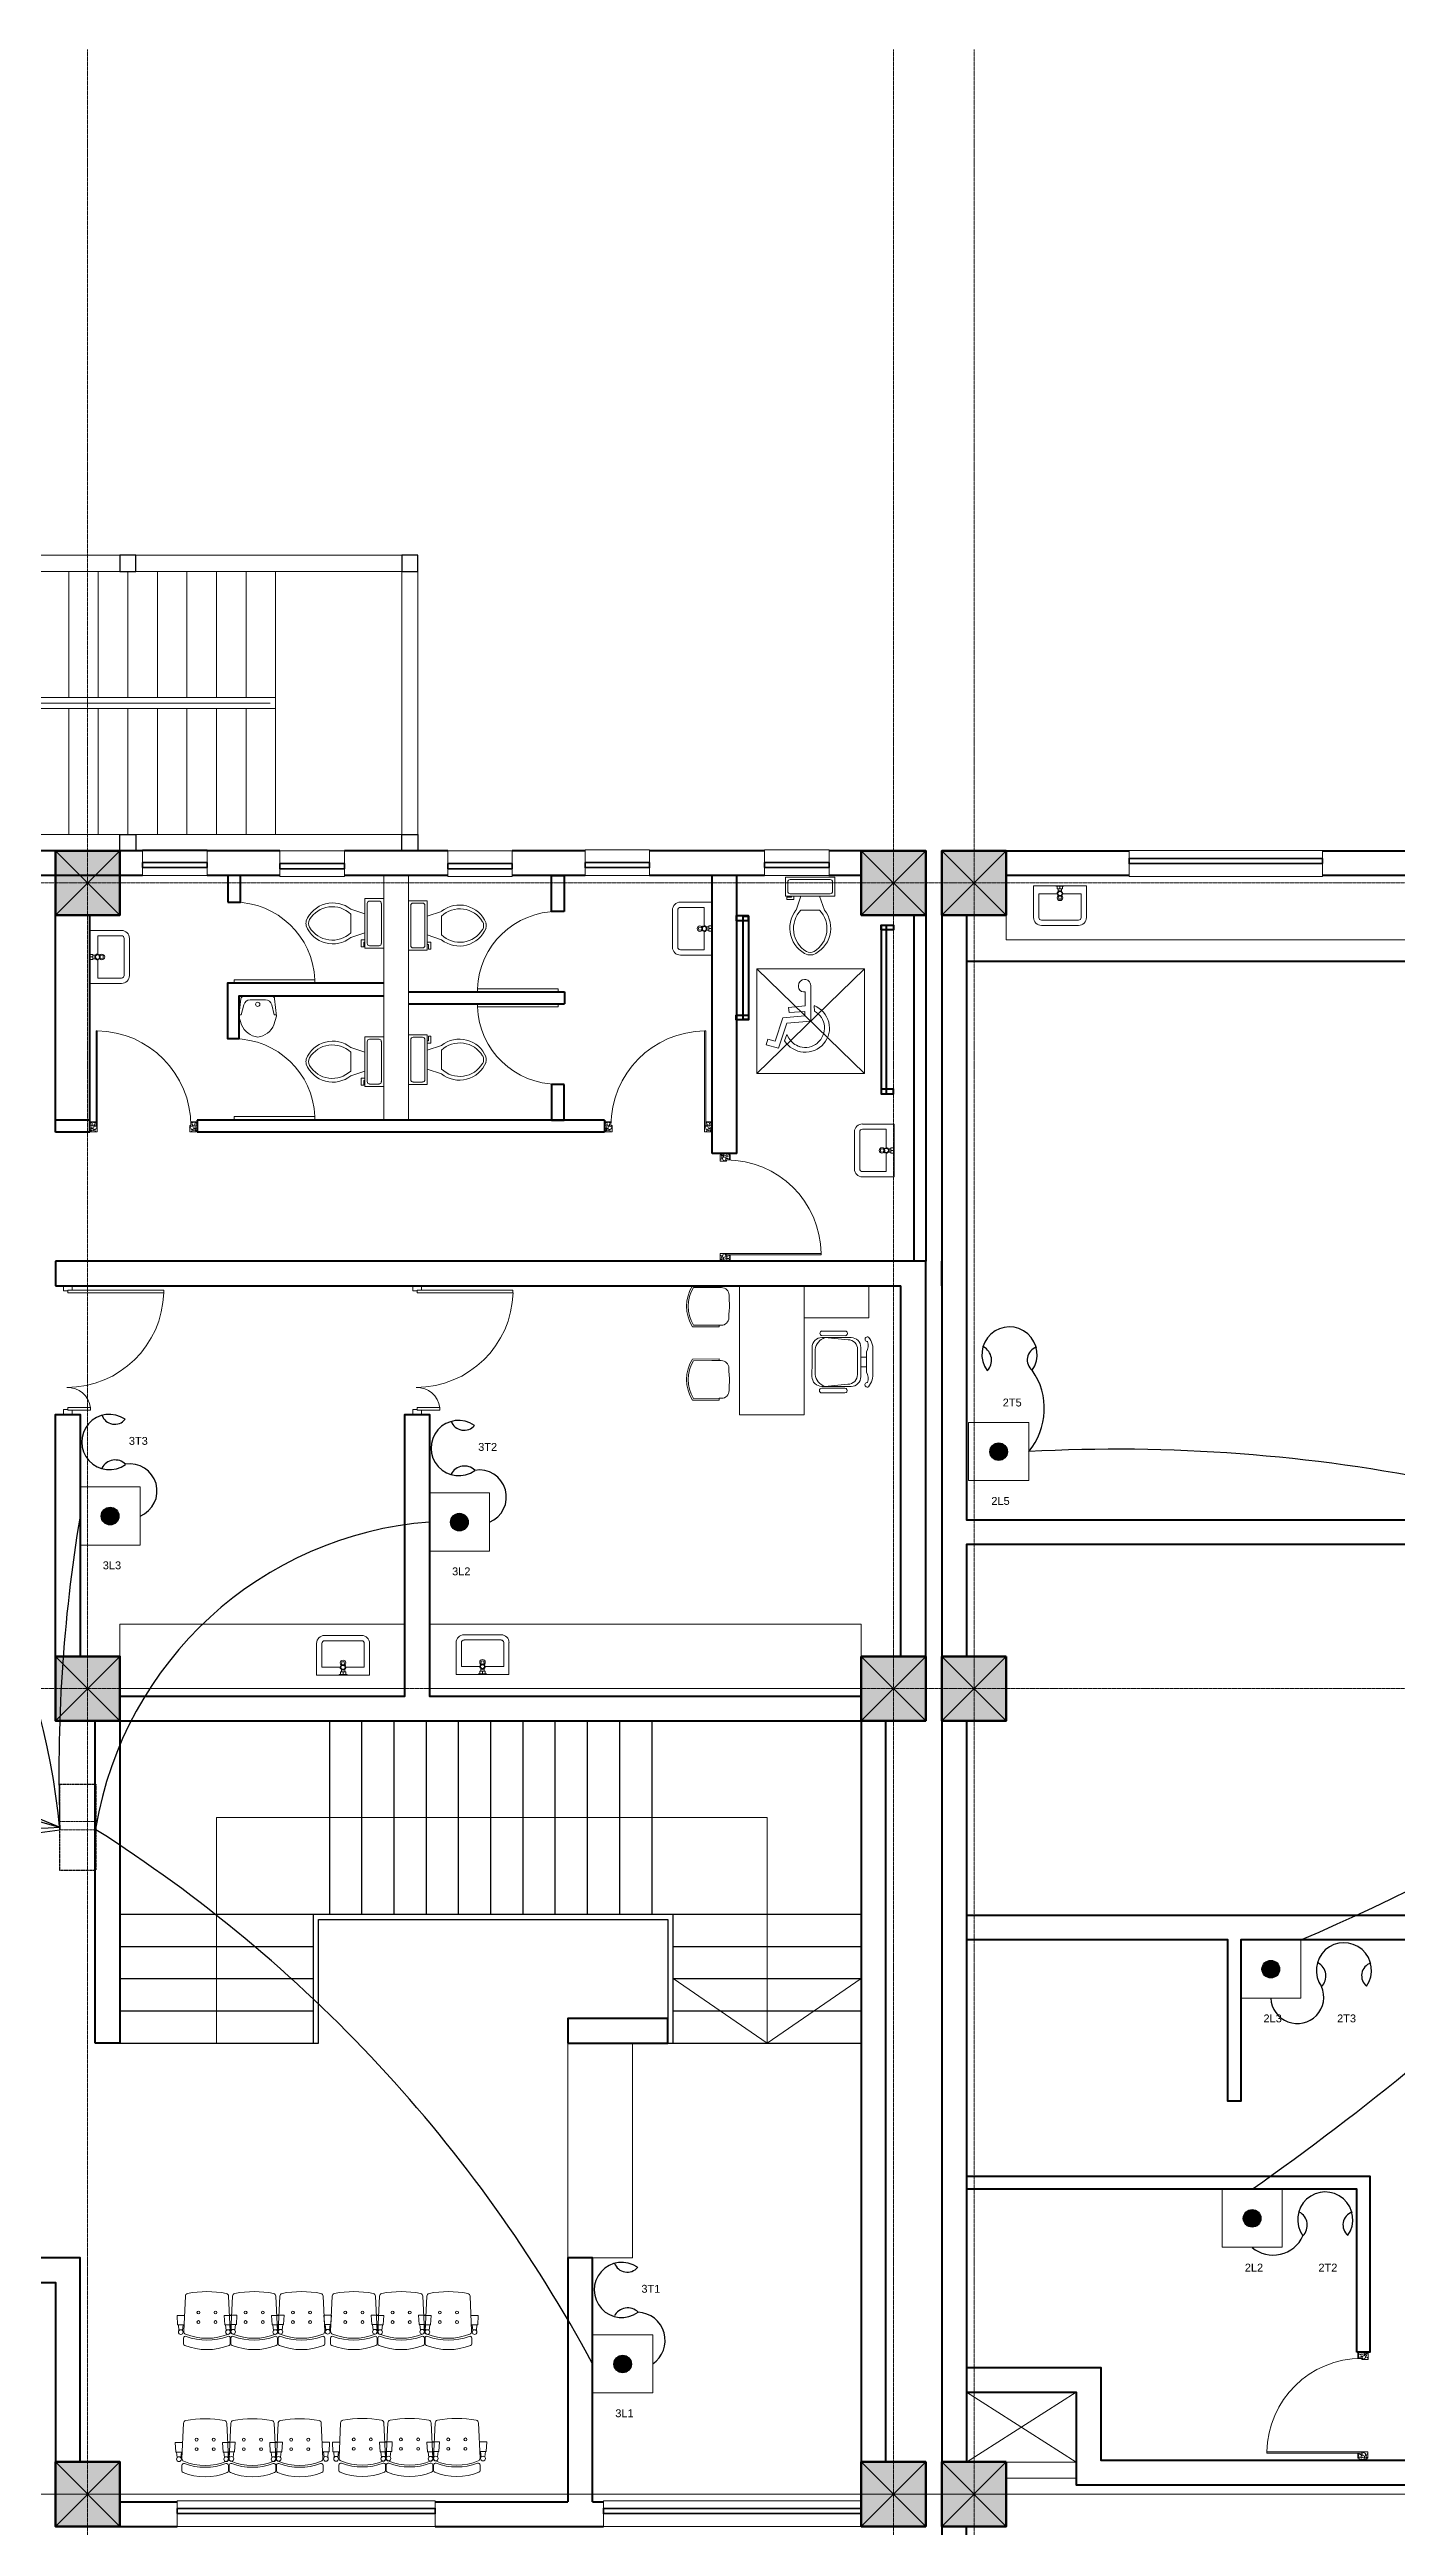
# Model space of a CAD drawing. Header units: millimetres. Extents: x 2399484 to 3337895, y 3598750 to 3969149.
# Drawn here: x 2452107 to 2464642, y 3754209 to 3777267 of the extents above; entities that cross this region are included whole.
import ezdxf

# ---------------------------------------------------------------- set-up
doc = ezdxf.new("R2010")
doc.units = ezdxf.units.MM
doc.header["$MEASUREMENT"] = 0
doc.linetypes.add('CENTER', pattern=[2, 1.25, -0.25, 0.25, -0.25])
doc.linetypes.add('DASHED', pattern=[0.75, 0.5, -0.25])
for name, color, linetype, lineweight in [('0newfurnture', 30, 'Continuous', 15), ('centreline', 52, 'CENTER', 5), ('Column-0.5', 14, 'Continuous', 50), ('Dimension- 0.15', 114, 'Continuous', 15), ('Dimension-137.5', 86, 'Continuous', 13), ('door', 41, 'Continuous', 5), ('Door Opening-0.09', 253, 'Continuous', 9), ('elect text', 2, 'Continuous', 50), ('Frame-0.3', 24, 'Continuous', 30), ('furniture', 34, 'Continuous', 15), ('Furniture Hospital-0.09', 44, 'Continuous', 9), ('Hatch', 9, 'Continuous', 9), ('hidden lines', 205, 'DASHED', 5), ('LAN', 60, 'Continuous', 25), ('Metal  workt-0.2', 13, 'Continuous', 20), ('Sill Level', 140, 'Continuous', 20), ('stairs', 6, 'Continuous', 25), ('T-Fixture-0.09', 255, 'Continuous', 9), ('Telephone points', 53, 'Continuous', 15), ('WALL 0.2', 7, 'Continuous', 20), ('wall 0.4', 7, 'Continuous', 40), ('WINDOW', 152, 'Continuous', 30), ('Windows Plan', 152, 'Continuous', 35)]:
    doc.layers.add(name, color=color, linetype=linetype, lineweight=lineweight)
doc.layers.add('LAN Switch', color=110, linetype='CENTER')
doc.styles.get("Standard").update_dxf_attribs({"font": 'arial.ttf'})

# ---------------------------------------------------------------- blocks, each defined once
blk = doc.blocks.new('BANCAS')
at = {"layer": 'Furniture Hospital-0.09'}
for p, q in [((-0.236, -0.247), (-0.314, -0.247)), ((-0.309, -0.347), (-0.314, -0.247)), ((0.314, -0.25), (0.236, -0.25)), ((0.309, -0.35), (0.314, -0.25)), ((-0.241, -0.347), (-0.309, -0.347)), ((-0.294, -0.405), (-0.3, -0.347)), ((-0.256, -0.405), (-0.25, -0.347)), ((0.309, -0.35), (0.241, -0.35)), ((0.256, -0.409), (0.25, -0.35)), ((0.294, -0.409), (0.3, -0.35))]:
    blk.add_line(p, q, dxfattribs=at)
blk.add_lwpolyline([(0.227, -0.048, 0.346546), (0.203, -0.019, 0.095695), (-0.203, -0.019, 0.346546), (-0.227, -0.048), (-0.244, -0.417, 0.318973), (-0.225, -0.447, 0.193005), (0.225, -0.447, 0.318973), (0.244, -0.417)], format="xyb", close=True, dxfattribs=at)
blk.add_lwpolyline([(-0.245, -0.522), (-0.245, -0.489, -0.522832), (-0.218, -0.471, 0.18), (0.218, -0.471, -0.522832), (0.245, -0.489), (0.245, -0.547, -0.306573), (0.232, -0.565, -0.192782), (-0.232, -0.565, -0.306573), (-0.245, -0.547), (-0.245, -0.504)], format="xyb", dxfattribs=at)
for centre, radius in [((-0.09, -0.22), 0.015), ((0.09, -0.22), 0.015), ((-0.275, -0.422), 0.025), ((-0.09, -0.32), 0.015), ((0.09, -0.32), 0.015), ((0.275, -0.425), 0.025)]:
    blk.add_circle(centre, radius, dxfattribs=at)
blk = doc.blocks.new('A$C72AE6952')
at = {"ltscale": 20, "xscale": 800, "yscale": 800, "zscale": 800, "row_count": 1, "column_count": 3, "row_spacing": 0, "column_spacing": 440.0000000000001}
blk.add_blockref('BANCAS', (-440, 0), dxfattribs=at)
blk = doc.blocks.new('d1')
at = {"layer": 'door'}
for p, q in [((2442.75, 10745.72), (2408.32, 10745.72)), ((2442.75, 10746.15), (2408.33, 10746.15)), ((2408.33, 10746.15), (2408.33, 10745.72))]:
    blk.add_line(p, q, dxfattribs=at)
at = {"layer": 'door', "ltscale": 80}
for points in [[(2445, 10779.7), (2445, 10781.99), (2444.56, 10781.99), (2444.56, 10782.43), (2441.8, 10782.43), (2441.8, 10781.99), (2441.36, 10781.99), (2441.36, 10780.14), (2442.75, 10780.14), (2442.75, 10779.7)], [(2445, 10746.15), (2445, 10743.87), (2444.56, 10743.87), (2444.56, 10743.43), (2441.8, 10743.43), (2441.8, 10743.87), (2441.36, 10743.87), (2441.36, 10745.72), (2442.75, 10745.72), (2442.75, 10746.15)]]:
    blk.add_lwpolyline(points, close=True, dxfattribs=at)
at = {"layer": 'Door Opening-0.09', "ltscale": 80}
blk.add_arc((2442.75, 10745.72), 34.42, 90, 179.27403, dxfattribs=at)
at = {"layer": 'hidden lines'}
for centre, radius, start, end in [((2445.01, 10781.68), 2.48, 162.46714, 233.24176), ((2445.46, 10782.07), 1.81, 168.64751, 255.23191), ((2441.64, 10791.37), 9.82, 268.39858, 287.31577), ((2441.38, 10784.76), 4.22, 269.78991, 318.96751), ((2444.33, 10781.34), 2.81, 166.46517, 205.18019), ((2441.57, 10782.05), 3, 308.46813, 358.9527), ((2441.64, 10734.49), 9.82, 72.68423, 91.60142), ((2441.38, 10741.1), 4.22, 41.03249, 90.21009), ((2444.33, 10744.52), 2.81, 154.81981, 193.53483), ((2445.01, 10744.18), 2.48, 126.75824, 197.53286), ((2441.57, 10743.81), 3, 1.0473, 51.53187), ((2445.46, 10743.79), 1.81, 104.76809, 191.35249)]:
    blk.add_arc(centre, radius, start, end, dxfattribs=at)
blk = doc.blocks.new('sems')
at = {"layer": 'Dimension- 0.15', "ltscale": 5}
h = blk.add_hatch(dxfattribs=at)
h.set_pattern_fill('ANSI31', color=256, scale=25.555556)
h.set_pattern_definition([(45, (55035.0093, 4945698.8337), (-2.258813329, 2.258813329), [])])
h.paths.add_polyline_path([(2173550, 4150430), (2173550, 4150489), (2173491, 4150489, 0.414214)])
h.paths.add_polyline_path([(2173550, 4150430, 0.414214), (2173609, 4150489), (2173550, 4150489)])
h.paths.add_polyline_path([(2173550, 4150489), (2173609, 4150489, 0.414214), (2173550, 4150548)])
h.paths.add_polyline_path([(2173491, 4150489), (2173550, 4150489), (2173550, 4150548, 0.414214)])
for p, q in [((2174664, 4150546), (2174664, 4150431)), ((2174894, 4150489), (2174664, 4150546)), ((2174664, 4150431), (2174894, 4150489))]:
    blk.add_line(p, q, dxfattribs=at)
blk.add_lwpolyline([(2174664, 4150489), (2173550, 4150489)], dxfattribs=at)
blk.add_circle((2173550, 4150489), 59.1, dxfattribs=at)
blk.add_solid([(2174664, 4150546), (2174894, 4150489), (2174664, 4150431)], dxfattribs=at)
at = {"layer": 'Dimension-137.5', "ltscale": 5}
blk.add_line((2174664, 4150489), (2174894, 4150489), dxfattribs=at)
at = {"layer": 'Frame-0.3'}
for points in [[(2174450, 4151281), (2174450, 4151131), (2174600, 4151131), (2174600, 4151281)], [(2177075, 4151281), (2177075, 4151131), (2177225, 4151131), (2177225, 4151281)], [(2179700, 4151281), (2179700, 4151131), (2179850, 4151131), (2179850, 4151281)], [(2174450, 4148681), (2174450, 4148531), (2174600, 4148531), (2174600, 4148681)], [(2177075, 4148531), (2177075, 4148681), (2177225, 4148681), (2177225, 4148531)], [(2179700, 4148531), (2179700, 4148681), (2179850, 4148681), (2179850, 4148531)]]:
    blk.add_lwpolyline(points, close=True, dxfattribs=at)
at = {"layer": 'Metal  workt-0.2', "ltscale": 5}
for p, q in [((2174600, 4151281), (2179700, 4151281)), ((2175775, 4151131), (2175775, 4149956)), ((2176050, 4151131), (2176050, 4149956)), ((2176325, 4151131), (2176325, 4149956)), ((2176600, 4151131), (2176600, 4149956)), ((2176875, 4151131), (2176875, 4149956)), ((2177150, 4151131), (2177150, 4149956)), ((2177425, 4151131), (2177425, 4149956)), ((2177700, 4151131), (2177700, 4149956)), ((2177975, 4151131), (2177975, 4149956)), ((2178250, 4151131), (2178250, 4149956)), ((2178525, 4151131), (2178525, 4149956)), ((2179700, 4148681), (2179700, 4151131)), ((2175775, 4149856), (2175775, 4148681)), ((2176050, 4149856), (2176050, 4148681)), ((2176325, 4149856), (2176325, 4148681)), ((2176600, 4149856), (2176600, 4148681)), ((2176875, 4149856), (2176875, 4148681)), ((2177150, 4149856), (2177150, 4148681)), ((2177425, 4149856), (2177425, 4148681)), ((2177700, 4149856), (2177700, 4148681)), ((2177975, 4149856), (2177975, 4148681)), ((2178250, 4149856), (2178250, 4148681)), ((2178525, 4149856), (2178525, 4148681)), ((2175775, 4148531), (2174600, 4148531))]:
    blk.add_line(p, q, dxfattribs=at)
at = {"layer": 'Metal  workt-0.2'}
for points in [[(2177075, 4148531), (2179850, 4148531), (2179850, 4151131), (2174450, 4151131), (2174450, 4148531), (2174600, 4148531)], [(2179700, 4151131), (2174600, 4151131)], [(2174450, 4149851), (2173550, 4149847)], [(2179700, 4148681), (2175775, 4148681), (2175775, 4148531), (2176745, 4148531)]]:
    blk.add_lwpolyline(points, dxfattribs=at)
for points in [[(2175775, 4149956), (2175775, 4149856), (2178525, 4149856), (2178525, 4149956)], [(2175825, 4149906), (2175825, 4149906), (2178475, 4149906), (2178475, 4149906)]]:
    blk.add_lwpolyline(points, close=True, dxfattribs=at)
at = {"layer": 'stairs', "ltscale": 5}
for p, q in [((2174450, 4151281), (2174450, 4148531)), ((2173850, 4151131), (2173850, 4149848)), ((2174150, 4151131), (2174150, 4149849))]:
    blk.add_line(p, q, dxfattribs=at)
for points in [[(2173550, 4149847), (2173550, 4151131)], [(2174450, 4151131), (2173550, 4151131)]]:
    blk.add_lwpolyline(points, dxfattribs=at)
blk = doc.blocks.new("door 5'")
at = {"layer": 'door', "ltscale": 1000}
for points in [[(2177525, 4317078), (2177525, 4317062), (2177516, 4317062), (2177516, 4317020), (2177473, 4317020), (2177474, 4317105)], [(2177525, 4317062), (2177525, 4317105), (2177474, 4317105), (2177473, 4317020)], [(2177473, 4317020), (2177516, 4317020)], [(2177474, 4317105), (2177516, 4317105)], [(2178697, 4316120), (2178697, 4317060), (2178671, 4317060), (2178671, 4316120), (2178697, 4316120)], [(2178689, 4317076), (2178689, 4317060), (2178697, 4317060), (2178697, 4317018), (2178740, 4317018), (2178740, 4317104)], [(2178689, 4317060), (2178689, 4317104), (2178740, 4317104), (2178740, 4317018)], [(2178740, 4317018), (2178697, 4317018)]]:
    blk.add_lwpolyline(points, dxfattribs=at)
blk.add_lwpolyline([(2177516, 4316839), (2177516, 4317062), (2177543, 4317062), (2177543, 4316839)], close=True, dxfattribs=at)
at = {"layer": 'Door Opening-0.09', "ltscale": 1000}
for centre, radius, start, end in [((2177516, 4317062), 224, 276.6944, 2.344), ((2178697, 4317076), 957, 180.3416, 268.4244)]:
    blk.add_arc(centre, radius, start, end, dxfattribs=at)
at = {"layer": 'WINDOW', "ltscale": 5}
blk.add_line((2177474, 4317104), (2177474, 4317104), dxfattribs=at)
blk = doc.blocks.new('2ft column')
at = {"layer": 'Hatch', "ltscale": 5}
h = blk.add_hatch(color=256, dxfattribs=at)
h.dxf.hatch_style = 1
h.paths.add_polyline_path([(2207385, 4176559), (2207985, 4176559), (2207985, 4175959), (2207385, 4175959)])
at = {"layer": 'Column-0.5', "ltscale": 5}
blk.add_lwpolyline([(2207385, 4176559), (2207985, 4176559), (2207985, 4175959), (2207385, 4175959)], close=True, dxfattribs=at)
at = {"layer": 'Defpoints', "ltscale": 5}
for points in [[(2207985, 4176559), (2207385, 4175959)], [(2207985, 4175959), (2207385, 4176559)]]:
    blk.add_lwpolyline(points, dxfattribs=at)
blk = doc.blocks.new('main grid')
at = {"layer": 'centreline', "ltscale": 5}
for p, q in [((2533911, 4018930), (2533911, 3991299)), ((2541411, 4018930), (2541411, 3976624)), ((2542161, 4018930), (2542161, 3976624)), ((2559988, 4011172), (2515645, 4011172)), ((2559988, 4003672), (2515645, 4003672)), ((2559388, 3996172), (2515045, 3996172)), ((2559988, 3996172), (2515645, 3996172))]:
    blk.add_line(p, q, dxfattribs=at)
at = {"layer": 'Hatch'}
for p in [(326226, -165087), (333726, -165087), (326226, -172587), (333726, -172587), (326226, -180087), (333726, -180087)]:
    blk.add_blockref('2ft column', p, dxfattribs=at)
at = {"layer": 'Hatch', "xscale": -1}
for p in [(4749846, -165087), (4749846, -172587), (4749846, -180087)]:
    blk.add_blockref('2ft column', p, dxfattribs=at)
blk = doc.blocks.new('IP1')
at = {"layer": 'WALL 0.2', "ltscale": 5}
for points in [[(2535111, 3946693), (2535111, 3948793), (2539161, 3948793)], [(2539161, 3948793), (2540236, 3948793), (2540236, 3946693)], [(2539361, 3947293), (2540236, 3946693), (2541111, 3947293)]]:
    blk.add_lwpolyline(points, dxfattribs=at)
blk = doc.blocks.new('TAP')
at = {"layer": 'Furniture Hospital-0.09', "linetype": 'Continuous'}
for p, q in [((0, 38), (0, -38)), ((5, 38), (0, 38)), ((5, 38), (5, -38)), ((30, 25), (5, 25)), ((30, 0), (5, 0)), ((30, 25), (30, -25)), ((56, 16), (30, 16)), ((51, 7), (48, 8)), ((59, 19), (57, 22)), ((73, 24), (73, 27)), ((88, 20), (89, 22)), ((97, 15), (125, 12)), ((97, 8), (100, 9)), ((5, -38), (0, -38)), ((30, -25), (5, -25)), ((56, -16), (30, -16)), ((51, -8), (48, -9)), ((60, -20), (58, -22)), ((74, -24), (74, -27)), ((88, -19), (90, -22)), ((97, -7), (100, -8)), ((97, -15), (125, -12))]:
    blk.add_line(p, q, dxfattribs=at)
for radius in [21.2, 19.7]:
    blk.add_circle((74, 0), radius, dxfattribs=at)
for centre, radius, start, end in [((74, 0), 27.2, 163.0512, 199.0512), ((74, 0), 24.2, 127.0512, 163.0512), ((74, 0), 27.2, 91.0512, 127.0512), ((74, 0), 24.2, 55.0512, 91.0512), ((74, 0), 27.2, 19.0512, 55.0512), ((74, 0), 24.2, 343.0512, 19.0512), ((95, 0), 32.6, 337.45, 22.55), ((74, 0), 24.2, 199.0512, 235.0512), ((74, 0), 27.2, 235.0512, 271.0512), ((74, 0), 24.2, 271.0512, 307.0512), ((74, 0), 27.2, 307.0512, 343.0512)]:
    blk.add_arc(centre, radius, start, end, dxfattribs=at)
blk = doc.blocks.new('bazin')
at = {"layer": '0newfurnture', "ltscale": 5}
for p, q in [((2434577, 4011590), (2435069, 4011590)), ((2434577, 4011295), (2434577, 4011590)), ((2434626, 4011295), (2434626, 4011516)), ((2434626, 4011516), (2434799, 4011516)), ((2434847, 4011516), (2435020, 4011516)), ((2435020, 4011516), (2435020, 4011295)), ((2435069, 4011590), (2435069, 4011295)), ((2434996, 4011270), (2434651, 4011270)), ((2434996, 4011221), (2434651, 4011221))]:
    blk.add_line(p, q, dxfattribs=at)
blk.add_circle((2434823, 4011477), 25.6, dxfattribs=at)
for centre, radius, start, end in [((2434651, 4011295), 73.8, 180, 270), ((2434651, 4011295), 24.6, 180, 270), ((2434996, 4011295), 73.8, 270, 0), ((2434996, 4011295), 24.6, 270, 0)]:
    blk.add_arc(centre, radius, start, end, dxfattribs=at)
at = {"layer": '0newfurnture', "ltscale": 5, "xscale": 0.9842520018725999, "yscale": 0.9842520018725999, "zscale": 0.9842520018725999, "rotation": 270}
blk.add_blockref('TAP', (2434823, 4011590), dxfattribs=at)
blk = doc.blocks.new('Toilet - top')
at = {"layer": 'Furniture Hospital-0.09'}
for p, q in [((-10, -8.5), (-8, -8.5)), ((-10, -9.5), (-10, -8.5)), ((-7, -9.5), (-10, -9.5)), ((-8, -8.5), (-8, -8)), ((-7, -8), (-7, -9.5)), ((-4, -8), (-6, -14)), ((4, -8), (6, -14)), ((9.5, -6), (9.5, -2)), ((4, -14), (-4, -14))]:
    blk.add_line(p, q, dxfattribs=at)
blk.add_lwpolyline([(10.5, -8), (10.5, 0), (-10.5, 0), (-10.5, -8)], close=True, dxfattribs=at)
for points in [[(-9.5, -2), (-9.5, -6)], [(8.5, -1), (-8.5, -1)], [(-8.5, -7), (8.5, -7)]]:
    blk.add_lwpolyline(points, dxfattribs=at)
for centre, radius, start, end in [((-8.6, -1.9), 0.884, 81.8699, 188.1301), ((-8.6, -6.1), 0.884, 171.8699, 278.1301), ((8.6, -1.9), 0.884, 351.8699, 98.1301), ((8.6, -6.1), 0.884, 261.8699, 8.1301), ((3.5, -21.6), 12.2, 141.4691, 247.9714), ((4.2, -21.8), 11.3, 136.3677, 238.9468), ((-3.5, -21.6), 12.2, 292.0284, 38.5307), ((-4.2, -21.8), 11.3, 301.053, 43.6321), ((0, -27.9), 4, 245.7318, 294.2682), ((0, -29), 4, 254.8605, 285.1395)]:
    blk.add_arc(centre, radius, start, end, dxfattribs=at)
blk = doc.blocks.new('26 door')
at = {"layer": 'door'}
blk.add_line((42654.7, -717.83), (42654.7, -716.68), dxfattribs=at)
at = {"layer": 'door', "ltscale": 5}
blk.add_lwpolyline([(42654.7, -716.68), (42684.73, -716.68), (42684.73, -717.83), (42654.7, -717.83)], dxfattribs=at)
at = {"layer": 'Door Opening-0.09'}
blk.add_arc((42654.79, -717.79), 29.96, 2.13581, 90.17937, dxfattribs=at)
blk = doc.blocks.new('TIA UR Plan-flat-1')
at = {"layer": 'Furniture Hospital-0.09'}
for points in [[(-186, 175), (-265, 150, 0.270578), (-380, 0, 0.556713)], [(-186, -175), (-265, -150, -0.270578), (-380, 0, -0.556713)], [(0, 0), (0, 132, 0.414214), (-25, 157), (-186, 175)], [(0, 0), (0, -132, -0.414214), (-25, -157), (-186, -175)], [(-174, 175), (-174, 154), (-81, 130, -0.321575), (-32, 71), (-32, 0)], [(-174, -175), (-174, -154), (-81, -130, 0.321575), (-32, -71), (-32, 0)]]:
    blk.add_lwpolyline(points, format="xyb", dxfattribs=at)
blk.add_circle((-75, 0), 20, dxfattribs=at)
blk = doc.blocks.new('Wheel Chair')
at = {"layer": 'T-Fixture-0.09'}
blk.add_lwpolyline([(-130, -183, -0.239978), (-223, 0, -0.243341), (-129, 182), (-128, 182, -0.241316), (75, 211), (76, 211, -0.238142), (218, 65), (184, 14), (173, 51, 0.192657), (94, 153), (94, 154, 0.25323), (-74, 162), (-74, 161, 0.245902), (-174, 27), (-175, 27, 0.247474), (-120, -132), (-128, -181)], format="xyb", dxfattribs=at)
blk.add_lwpolyline([(305, 47), (366, 13), (392, 59), (290, 117), (158, -89), (-63, -51), (-146, -374, 0.423515), (-104, -442), (-103, -442, 0.413314), (-35, -399), (-32, -388, 0.409265), (-67, -332), (-80, -330), (-48, -201), (105, -227), (113, -178), (-33, -153), (-23, -112), (182, -146)], format="xyb", close=True, dxfattribs=at)
blk = doc.blocks.new('ADHIKRIT')
at = {"layer": 'furniture'}
for p, q in [((-245, 1046), (-569, 1047)), ((900, 1351), (0, 1351)), ((0, 1351), (0, -450)), ((0, 741), (0, 1351)), ((900, -450), (900, 1351)), ((1187, 1121), (1153, 1121)), ((1187, 1145), (1558, 1147)), ((1187, 1145), (1187, 1121)), ((1187, 1121), (1545, 1123)), ((-245, 980), (-569, 981)), ((1048, 956), (1048, 1014)), ((1050, 758), (1050, 711)), ((1050, 700), (1050, 711)), ((-789, 683), (-869, 683)), ((-789, 547), (-869, 547)), ((1189, 595), (1157, 595)), ((1187, 595), (1187, 571)), ((1187, 571), (1558, 573)), ((1189, 595), (1286, 595)), ((1287, 595), (1545, 597)), ((-900, 0), (0, 0)), ((-900, -450), (-900, 0)), ((-247, 247), (-571, 248)), ((-247, 182), (-571, 182)), ((1189, 102), (1157, 102)), ((1187, 126), (1558, 124)), ((1187, 102), (1187, 126)), ((1189, 102), (1286, 101)), ((1287, 101), (1545, 100)), ((1048, -260), (1048, -318)), ((1050, -4), (1050, -14)), ((1050, -61), (1050, -14)), ((0, -450), (-900, -450)), ((0, -450), (900, -450)), ((1187, -425), (1153, -425)), ((1187, -425), (1545, -426)), ((1187, -449), (1187, -425)), ((1187, -449), (1558, -450))]:
    blk.add_line(p, q, dxfattribs=at)
for points in [[(-897, 962, 0.207066), (-957, 755), (-957, 615)], [(-885, 900, 0.214578), (-869, 755), (-869, 615)], [(-110, 614), (-109, 818, 0.414214), (-246, 955), (-655, 956, 0.418376), (-789, 820), (-789, 615)], [(-153, 614), (-152, 788, 0.28028), (-288, 955), (-610, 925, 0.418376), (-744, 789), (-745, 615)], [(-899, 268, -0.207066), (-958, 476), (-957, 615)], [(-886, 330, -0.214578), (-870, 475), (-869, 615)], [(-110, 614), (-110, 409, -0.414214), (-247, 273), (-656, 274, -0.418376), (-790, 410), (-789, 615)], [(-153, 614), (-153, 440, -0.28028), (-290, 273), (-612, 304, -0.418376), (-745, 441), (-745, 615)]]:
    blk.add_lwpolyline(points, format="xyb", dxfattribs=at)
for centre, radius, start, end in [((-569, 1014), 32.9, 89.8702, 269.8702), ((-245, 1013), 32.9, 269.8702, 89.8702), ((1154, 1015), 106, 90.3083, 180.3083), ((1203, 1157), 39.5, 294.3355, 296.5711), ((1099, 860), 518, 329.4756, 30.5244), ((1099, 860), 542, 328.0257, 31.9845), ((-881, 933), 33.3, 262.3354, 120.0474), ((1753, 864), 711, 172.5908, 188.6233), ((1157, 701), 106, 180.3083, 270.3083), ((-882, 297), 33.3, 239.693, 97.4051), ((-571, 215), 32.9, 89.8702, 269.8702), ((-253, 214), 33.4, 280.4483, 79.5122), ((1157, -4), 106, 89.6917, 179.6917), ((1099, -163), 518, 329.4756, 30.5244), ((1099, -163), 542, 328.0155, 31.9743), ((1753, -168), 711, 171.3767, 187.4092), ((1154, -319), 106, 179.6917, 269.6917), ((1203, -461), 39.5, 63.4289, 65.6645)]:
    blk.add_arc(centre, radius, start, end, dxfattribs=at)
blk = doc.blocks.new('w1')
at = {"layer": 'Sill Level'}
blk.add_lwpolyline([(2460641, 3827503), (2460641, 3825103), (2460401, 3825103), (2460401, 3827503)], close=True, dxfattribs=at)
at = {"layer": 'Windows Plan'}
blk.add_lwpolyline([(2460521, 3825103), (2460521, 3827503), (2460473, 3827503), (2460473, 3825103)], close=True, dxfattribs=at)
blk = doc.blocks.new('v2')
at = {"layer": 'Sill Level'}
blk.add_lwpolyline([(2448277, 3818910), (2448877, 3818910), (2448877, 3818670), (2448277, 3818670)], close=True, dxfattribs=at)
at = {"layer": 'Windows Plan'}
blk.add_lwpolyline([(2448877, 3818790), (2448277, 3818790), (2448277, 3818743), (2448877, 3818743)], close=True, dxfattribs=at)
blk = doc.blocks.new('v18')
at = {"layer": 'Sill Level'}
blk.add_lwpolyline([(2462914, 3850453), (2464714, 3850453), (2464714, 3850693), (2462914, 3850693)], close=True, dxfattribs=at)
at = {"layer": 'Windows Plan'}
blk.add_lwpolyline([(2464714, 3850573), (2462914, 3850573), (2462914, 3850620), (2464714, 3850620)], close=True, dxfattribs=at)
blk = doc.blocks.new('lan')
at = {"layer": 'LAN', "ltscale": 3}
blk.add_hatch(color=256, dxfattribs=at).paths.add_polyline_path([(904043, -140861, 1), (904135, -140861, 1)])
at = {"layer": 'LAN', "lineweight": 20, "ltscale": 3}
blk.add_lwpolyline([(903933, -140711), (904245, -140711), (904245, -141012), (903933, -141012)], close=True, dxfattribs=at)
at = {"layer": 'LAN', "ltscale": 3}
blk.add_circle((904089, -140861), 45.6, dxfattribs=at)
blk = doc.blocks.new('tel')
at = {"layer": 'Telephone points', "lineweight": 30}
for centre, radius, start, end in [((904092, -135999), 143, 145.3092, 35.8587), ((903930, -135971), 70.1, 289.0836, 50.6504), ((904263, -135969), 78, 135.7922, 242.2322)]:
    blk.add_arc(centre, radius, start, end, dxfattribs=at)
blk = doc.blocks.new('SWITCH')
at = {"layer": 'LAN Switch', "lineweight": 5}
for p, q in [((-288569, 3980926), (-288569, 3981405)), ((-288460, 3980925), (-288460, 3981404))]:
    blk.add_line(p, q, dxfattribs=at)
at = {"layer": 'LAN Switch', "lineweight": 30}
blk.add_lwpolyline([(-289109, 3980926), (-289109, 3981405), (-287961, 3981405), (-287961, 3980926)], close=True, dxfattribs=at)

msp = doc.modelspace()

# ---------------------------------------------------------------- linework, layer by layer
at = {"layer": '0newfurnture', "ltscale": 5}
for p, q in [((2455217, 3767299.2), (2455217, 3769579.2)), ((2455447, 3767299.2), (2455447, 3769579.2))]:
    msp.add_line(p, q, dxfattribs=at)
msp.add_lwpolyline([(2463953.1, 3769579.2), (2465641, 3769579.2), (2465641, 3768979.2), (2461011, 3768979.2), (2461011, 3769579.2), (2462153.1, 3769579.2)], dxfattribs=at)
for points in [[(2452761, 3762609.2), (2455412, 3762609.2), (2455412, 3762009.2), (2452761, 3762009.2)], [(2455642, 3762609.2), (2459661, 3762609.2), (2459661, 3762009.2), (2455642, 3762009.2)]]:
    msp.add_lwpolyline(points, close=True, dxfattribs=at)
at = {"layer": 'centreline', "ltscale": 5}
for p, q in [((2452461, 3777267.4), (2452461, 3749636.6)), ((2484429.1, 3754509.2), (2441909.5, 3754509.2))]:
    msp.add_line(p, q, dxfattribs=at)
at = {"layer": 'Door Opening-0.09'}
msp.add_lwpolyline([(2458690.7, 3768708.7), (2459690.7, 3768708.7), (2459690.7, 3767736.6), (2458690.7, 3767736.6)], close=True, dxfattribs=at)
for points in [[(2459690.7, 3768708.7), (2458690.7, 3767736.6)], [(2458690.7, 3768708.7), (2459690.7, 3767736.6)]]:
    msp.add_lwpolyline(points, dxfattribs=at)
at = {"layer": 'Furniture Hospital-0.09', "ltscale": 30}
msp.add_lwpolyline([(2457531, 3758709.2), (2456931, 3758709.2), (2456931, 3756709.2), (2457531, 3756709.2)], close=True, dxfattribs=at)
at = {"layer": 'Hatch', "ltscale": 5}
for points in [[(2461661, 3755459.2), (2460641, 3754809.2)], [(2460641, 3755459.2), (2461661, 3754809.2)]]:
    msp.add_lwpolyline(points, dxfattribs=at)
at = {"layer": 'LAN', "ltscale": 5}
for centre, radius, start, end in [((2467107.1, 3796670.9), 38919.6, 226.96596, 247.48137), ((2445321.4, 3760025.2), 6915, 5.56204, 85.86392), ((2460740.3, 3764615.7), 624.6, 320.14544, 34.83776), ((2452856, 3763849), 251.5, 291.99917, 99.44666), ((2456107, 3763792.8), 251.5, 291.99917, 99.44666), ((2462042.5, 3748986), 15251.6, 63.57811, 93.09206), ((2466731.4, 3761230.4), 14537.4, 170.55566, 182.10917), ((2455905.7, 3760156.5), 3413.3, 94.43042, 170.51626), ((2451765.2, 3769470.4), 8762.5, 227.27665, 272.86935), ((2452852.2, 3763442.7), 2799.9, 193.62309, 256.61154), ((2448650.1, 3778182.9), 25468.3, 305.1128, 322.40268), ((2454180.8, 3781820.5), 24130.8, 293.36949, 307.37574), ((2449343.1, 3780943.1), 20448.8, 244.10244, 278.04182), ((2445334.2, 3749364.7), 13427.4, 28.261, 57.549), ((2463719.2, 3759137.1), 246.5, 182.33245, 23.36639), ((2463495.1, 3757037.9), 302.8, 229.67042, 336.02842), ((2457573.2, 3755940.7), 263.2, 303.94222, 87.5036)]:
    msp.add_arc(centre, radius, start, end, dxfattribs=at)
at = {"layer": 'stairs', "ltscale": 5}
for points in [[(2454711, 3761709.2), (2454711, 3759909.2)], [(2455011, 3761709.2), (2455011, 3759909.2)], [(2455311, 3761709.2), (2455311, 3759909.2)], [(2455611, 3761709.2), (2455611, 3759909.2)], [(2455911, 3761709.2), (2455911, 3759909.2)], [(2456211, 3761709.2), (2456211, 3759909.2)], [(2456511, 3761709.2), (2456511, 3759909.2)], [(2456811, 3761709.2), (2456811, 3759909.2)], [(2457111, 3761709.2), (2457111, 3759909.2)], [(2457411, 3761709.2), (2457411, 3759909.2)], [(2457711, 3761709.2), (2457711, 3759909.2)], [(2452761, 3759909.2), (2459661, 3759909.2)], [(2454561, 3759909.2), (2454561, 3758709.2), (2454611, 3758709.2), (2454611, 3759859.2), (2457861, 3759859.2), (2457861, 3758709.2), (2457911, 3758709.2), (2457911, 3759909.2)], [(2452761, 3759609.2), (2454561, 3759609.2)], [(2457911, 3759609.2), (2459661, 3759609.2)], [(2452761, 3759309.2), (2454561, 3759309.2)], [(2457911, 3759309.2), (2459661, 3759309.2)], [(2452761, 3759009.2), (2454561, 3759009.2)], [(2457911, 3759009.2), (2459661, 3759009.2)], [(2452761, 3758709.2), (2454561, 3758709.2)], [(2457911, 3758709.2), (2459661, 3758709.2)]]:
    msp.add_lwpolyline(points, dxfattribs=at)
at = {"layer": 'WALL 0.2', "ltscale": 5}
for points in [[(2461011, 3754809.2), (2461661, 3754809.2)], [(2461011, 3754659.2), (2461661, 3754659.2)]]:
    msp.add_lwpolyline(points, dxfattribs=at)
at = {"layer": 'wall 0.4', "ltscale": 5}
for p, q in [((2458273, 3766989.2), (2458273, 3769579.2)), ((2458503, 3766989.2), (2458503, 3769579.2)), ((2452161, 3767189.2), (2452161, 3769209.2)), ((2452481, 3767189.2), (2452481, 3769209.2)), ((2460151, 3769209.2), (2460151, 3765989.2)), ((2460261, 3769209.2), (2460261, 3765989.2)), ((2460641, 3768781.5), (2465641, 3768781.5)), ((2455447, 3768494.2), (2456900.6, 3768494.2)), ((2456900.6, 3768494.2), (2456900.6, 3768384.2)), ((2455447, 3768384.2), (2456900.6, 3768384.2)), ((2452481, 3767299.2), (2452161, 3767299.2)), ((2457273, 3767299.2), (2453481, 3767299.2)), ((2453481, 3767299.2), (2453481, 3767189.2)), ((2457273, 3767299.2), (2457273, 3767189.2)), ((2452481, 3767189.2), (2452161, 3767189.2)), ((2457273, 3767189.2), (2453481, 3767189.2)), ((2458503, 3766989.2), (2458273, 3766989.2)), ((2452161, 3765989.2), (2452161, 3765759.2)), ((2460261, 3765989.2), (2452161, 3765989.2)), ((2460261, 3762309.2), (2460261, 3765989.2)), ((2460411, 3765759.2), (2460411, 3765989.2)), ((2452161, 3765759.2), (2460031, 3765759.2)), ((2460031, 3762309.2), (2460031, 3765759.2)), ((2452531, 3758709.2), (2452531, 3761709.2)), ((2452761, 3761709.2), (2452761, 3758709.2)), ((2452761, 3758709.2), (2452531, 3758709.2)), ((2462609.1, 3754827), (2464273.3, 3754827))]:
    msp.add_line(p, q, dxfattribs=at)
for points in [[(2452972.7, 3769809.2), (2451361, 3769809.2)], [(2454251.2, 3769809.2), (2453572.7, 3769809.2)], [(2454375.8, 3769809.2), (2454375.8, 3769809.2)], [(2455812.8, 3769809.2), (2454851.2, 3769809.2)], [(2457091.3, 3769809.2), (2456412.8, 3769809.2)], [(2458760.8, 3769809.2), (2457691.3, 3769809.2)], [(2459661, 3769809.2), (2459360.8, 3769809.2)], [(2461011, 3769809.2), (2462153.1, 3769809.2)], [(2463953.1, 3769809.2), (2465871, 3769809.2), (2465871, 3768609.2), (2465641, 3768609.2), (2465641, 3769579.2), (2463953.1, 3769579.2)], [(2452972.7, 3769579.2), (2451361, 3769579.2)], [(2454251.2, 3769579.2), (2453572.7, 3769579.2)], [(2455812.8, 3769579.2), (2454851.2, 3769579.2)], [(2457091.3, 3769579.2), (2456412.8, 3769579.2)], [(2458760.8, 3769579.2), (2457691.3, 3769579.2)], [(2459661, 3769579.2), (2459360.8, 3769579.2)], [(2462153.1, 3769579.2), (2461011, 3769579.2)], [(2460411, 3769209.2), (2460411, 3762309.2)], [(2460641, 3769209.2), (2460641, 3763579.2), (2465641, 3763579.2), (2465641, 3763749.2), (2465871, 3763749.2), (2465871, 3761099.2), (2465641, 3761099.2), (2465641, 3763349.2), (2460641, 3763349.2), (2460641, 3762309.2)], [(2455217, 3768454.2), (2453867, 3768454.2), (2453867, 3768056.9), (2453767, 3768056.9), (2453767, 3768579.2), (2455217, 3768579.2)], [(2452161, 3762309.2), (2452161, 3764559.2), (2452391, 3764559.2), (2452391, 3762309.2)], [(2452761, 3761939.2), (2455412, 3761939.2), (2455412, 3764559.2), (2455642, 3764559.2), (2455642, 3761939.2), (2459661, 3761939.2)], [(2452761, 3761709.2), (2459661, 3761709.2)], [(2459661, 3761709.2), (2459661, 3754809.2)], [(2459891, 3754809.2), (2459891, 3761709.2)], [(2460411, 3761709.2), (2460411, 3754809.2)], [(2460641, 3761709.2), (2460641, 3754809.2)], [(2460641, 3759899.2), (2465871, 3759899.2), (2465871, 3759669.2), (2463193.3, 3759669.2), (2463193.3, 3758169.2), (2463073.3, 3758169.2), (2463073.3, 3759669.2), (2460641, 3759669.2)], [(2460641, 3757469.2), (2464393.3, 3757469.2), (2464393.3, 3755830.8), (2464273.3, 3755830.8)], [(2464273.3, 3755830.8), (2464273.3, 3757349.2), (2460641, 3757349.2)], [(2452391, 3754809.2), (2452391, 3756709.2), (2451211, 3756709.2), (2451211, 3756479.2), (2452161, 3756479.2), (2452161, 3754809.2)], [(2457161, 3754439.2), (2457161, 3756709.2), (2456931, 3756709.2), (2456931, 3754439.2)], [(2460641, 3755689.2), (2461891, 3755689.2), (2461891, 3754827), (2466001.1, 3754827)], [(2460641, 3755459.2), (2461661, 3755459.2), (2461661, 3754597), (2466001.1, 3754597)], [(2452761, 3754439.2), (2453295.9, 3754439.2)], [(2455695.9, 3754439.2), (2456931, 3754439.2)], [(2457161, 3754439.2), (2457261, 3754439.2)], [(2452761, 3754209.2), (2453295.9, 3754209.2)], [(2455695.9, 3754209.2), (2457261, 3754209.2)], [(2460411, 3754209.2), (2460411, 3753834.2), (2460641, 3753834.2), (2460641, 3754209.2)]]:
    msp.add_lwpolyline(points, dxfattribs=at)
for points in [[(2453767, 3769329.3), (2453885.3, 3769329.3), (2453885.3, 3769579.2), (2453767, 3769579.2)], [(2456897, 3769244.3), (2456778.7, 3769244.3), (2456778.7, 3769579.2), (2456897, 3769579.2)], [(2458611.7, 3769159.5), (2458611.7, 3769203.6), (2458497.5, 3769203.6), (2458497.5, 3769159.5)], [(2458562.7, 3768237.4), (2458562.7, 3769200.4), (2458611.7, 3769200.4), (2458611.7, 3768237.4)], [(2459846.8, 3769073.2), (2459846.8, 3769117.2), (2459961, 3769117.2), (2459961, 3769073.2)], [(2459895.8, 3767545.3), (2459895.8, 3769114), (2459846.8, 3769114), (2459846.8, 3767545.3)], [(2458611.7, 3768278.3), (2458611.7, 3768234.3), (2458497.5, 3768234.3), (2458497.5, 3768278.3)], [(2456897, 3767634.2), (2456778.7, 3767634.2), (2456778.7, 3767299.2), (2456897, 3767299.2)], [(2459846.8, 3767589.3), (2459846.8, 3767545.3), (2459961, 3767545.3), (2459961, 3767589.3)], [(2456931, 3758709.2), (2457861, 3758709.2), (2457861, 3758939.2), (2456931, 3758939.2)]]:
    msp.add_lwpolyline(points, close=True, dxfattribs=at)

# ---------------------------------------------------------------- block references
at = {"layer": '0newfurnture', "ltscale": 5}
msp.add_blockref('main grid', (-81449.7, -241662.6), dxfattribs=at)
at = {"layer": '0newfurnture', "xscale": -1}
for p, rotation in [((-1553317.3, 1334260.8), 270), ((-1551622.9, 1332195.8), 270), ((20015.6, 7773725), 180), ((21313.4, 7773731.8), 180)]:
    msp.add_blockref('bazin', p, dxfattribs=dict(at, rotation=rotation))
at = {"layer": '0newfurnture'}
msp.add_blockref('bazin', (26687.4, -242107.3), dxfattribs=at)
at = {"layer": '0newfurnture', "rotation": 90}
msp.add_blockref('bazin', (6464071.3, 1333996.8), dxfattribs=at)
at = {"layer": 'door', "yscale": 25, "zscale": 25}
for p, xscale in [((1387456.4, 3786525), 25), ((3523207.6, 3786440), -25), ((1387456.4, 3785252.6), 25)]:
    msp.add_blockref('26 door', p, dxfattribs=dict(at, xscale=xscale))
at = {"layer": 'door'}
for name, p, xscale, yscale, zscale, rotation in [('26 door', (3523207.6, 3750438.5), 25, 25, 25, 180), ("door 5'", (6542008.7, 1701388.8), 0.9473750180788149, 0.9473750180788149, 0.9473750180788149, 89.9959866754369), ("door 5'", (6545259.7, 1701388.8), 0.9473750180788149, 0.9473750180788149, 0.9473750180788149, 89.9959866754369)]:
    msp.add_blockref(name, p, dxfattribs=dict(at, xscale=xscale, yscale=yscale, zscale=zscale, rotation=rotation))
at = {"layer": 'Door Opening-0.09', "xscale": 25.64102998076803, "yscale": 25.64102998076803, "zscale": 25.64102998076803}
for p, rotation in [((2176972.1, 3829723.7), 270.0333351146509), ((2401524.4, 3479396.7), 359.9666648857409)]:
    msp.add_blockref('d1', p, dxfattribs=dict(at, rotation=rotation))
at = {"layer": 'furniture', "extrusion": (0, 0, -1), "xscale": -0.6669998082076751, "yscale": 0.6669998082076751, "zscale": -0.6669998082076751, "rotation": 180}
msp.add_blockref('ADHIKRIT', (-2459130, 3765459.4), dxfattribs=at)
at = {"layer": 'Furniture Hospital-0.09'}
for name, p, xscale, yscale, zscale in [('Toilet - top', (2459186.5, 3769562.2), 21.93575057202424, 21.93575057202424, 21.93575057202424), ('A$C72AE6952', (2453964.4, 3756395.6), -1.107692350907673, 1.107692350907673, 1.107692306891935), ('A$C72AE6952', (2455426.6, 3756395.6), 1.107692350907673, 1.107692350907673, 1.107692306891935), ('A$C72AE6952', (2453947.8, 3755212.2), -1.107692350907673, 1.107692350907673, 1.107692306891935), ('A$C72AE6952', (2455410, 3755215.2), -1.107692350907673, 1.107692350907673, 1.107692306891935)]:
    msp.add_blockref(name, p, dxfattribs=dict(at, xscale=xscale, yscale=yscale, zscale=zscale))
at = {"layer": 'Furniture Hospital-0.09', "yscale": 21.93575057202424, "zscale": 21.93575057202424}
for p, xscale, rotation in [((2455217, 3769132.4), -21.93575057202424, 270), ((2455447, 3769112.5), 21.93575057202424, 90.00000000000001), ((2455217, 3767845.5), -21.93575057202424, 270), ((2455447, 3767864.1), -21.93575057202424, 90)]:
    msp.add_blockref('Toilet - top', p, dxfattribs=dict(at, xscale=xscale, rotation=rotation))
at = {"layer": 'Furniture Hospital-0.09', "rotation": 89.99999936601192}
msp.add_blockref('TIA UR Plan-flat-1', (2454044.8, 3768454.2), dxfattribs=at)
at = {"layer": 'LAN', "linetype": 'Continuous', "xscale": 1.797462406102568, "yscale": 1.797462406102568, "zscale": 1.797462406102568, "rotation": 180.0000108807301}
for p in [(4086006.3, 3511022.5), (4077736.6, 3510423), (4080987.6, 3510366.7), (4088538.9, 3506205.3), (4088365.2, 3503885.3), (4082506.6, 3502529.5)]:
    msp.add_blockref('lan', p, dxfattribs=at)
at = {"layer": 'LAN Switch', "xscale": 0.7, "yscale": 0.7, "zscale": 0.7, "rotation": 90.00000000000524}
msp.add_blockref('SWITCH', (5239187.1, 3962693.4), dxfattribs=at)
at = {"layer": 'T-Fixture-0.09', "rotation": 194.4181928326748}
msp.add_blockref('Wheel Chair', (2459142.7, 3768157.3), dxfattribs=at)
at = {"layer": 'Telephone points', "linetype": 'Continuous', "xscale": 1.797462406102568, "yscale": 1.797462406102568, "zscale": 1.797462406102568}
for p, rotation in [((4086112.6, 3520666.7), 180.0000108807301), ((2697116.2, 5389376.1), 270.0000108807301), ((2700367.2, 5389319.8), 270.0000108807301), ((4089224.5, 3514933.4), 180.0000108807301), ((4089050.8, 3512613.4), 180.0000108807301), ((2701886.2, 5381482.6), 270.0000108807301)]:
    msp.add_blockref('tel', p, dxfattribs=dict(at, rotation=rotation))
at = {"layer": 'wall 0.4'}
for name, p in [('sems', (275685.9, -378721.8)), ('v2', (4696.1, -49091.2)), ('v2', (5974.5, -49101.2)), ('v2', (7536.2, -49101.2)), ('v2', (8814.6, -49091.2)), ('v2', (10484.2, -49091.2)), ('v18', (-760.6, -80883.3)), ('IP1', (-81449.7, -187984))]:
    msp.add_blockref(name, p, dxfattribs=at)
at = {"layer": 'wall 0.4', "ltscale": 5, "xscale": -25.64102998076803, "yscale": 25.64102998076803, "zscale": 25.64102998076803}
for p, rotation in [((2733781.9, 3829723.7), 89.96666488534903), ((2520879.6, 3490480.3), 359.966664885349)]:
    msp.add_blockref('d1', p, dxfattribs=dict(at, rotation=rotation))
at = {"layer": 'wall 0.4', "rotation": 270}
msp.add_blockref('w1', (-1371807, 6214850.3), dxfattribs=at)
at = {"layer": 'wall 0.4', "xscale": -1, "rotation": 90}
msp.add_blockref('w1', (6284763.9, 6214850.3), dxfattribs=at)

# ---------------------------------------------------------------- texts
at = {"layer": 'elect text', "ltscale": 3}
for s, p in [('2T5', (2460977.9, 3764635.6)), ('3T3', (2452845, 3764278.5)), ('3T2', (2456096, 3764222.3)), ('2L5', (2460871.9, 3763719.5)), ('3L3', (2452602.2, 3763119.9)), ('3L2', (2455853.2, 3763063.7)), ('2L3', (2463404.5, 3758902.3)), ('2T3', (2464089.8, 3758902.3)), ('2L2', (2463230.8, 3756582.3)), ('2T2', (2463916.1, 3756582.3)), ('3T1', (2457615, 3756385.1)), ('3L1', (2457372.2, 3755226.5))]:
    msp.add_text(s, height=73.29, rotation=0.00001, dxfattribs=at).set_placement(p)

doc.saveas('drawing.dxf')
